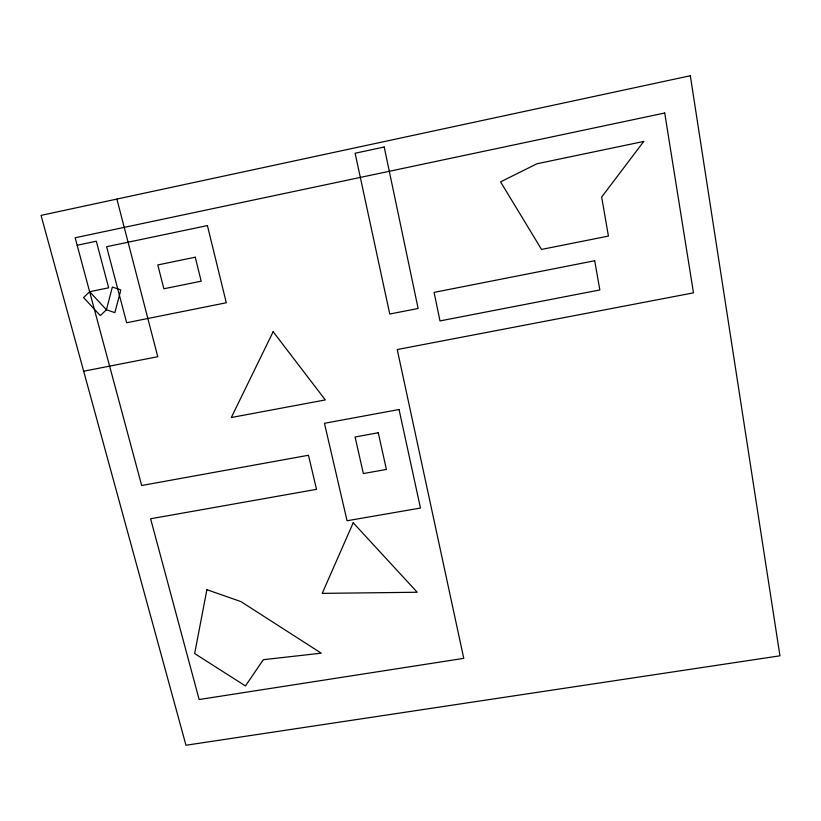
<?xml version="1.0" encoding="UTF-8"?>
<svg xmlns="http://www.w3.org/2000/svg" width="821" height="821" viewBox="0 0 821 821"><rect width="100%" height="100%" fill="white"/><g stroke="black" fill="none" stroke-linecap="round" stroke-linejoin="round"><path stroke-width="1.23" d="M89.663 291.701L83.557 297.571L100.306 315.592L106.422 309.763L112.354 287.052L120.841 289.946L114.868 312.647L106.422 309.763L89.663 291.701L108.649 287.812L96.314 241.23L77.195 245.253M83.67 371.215L157.765 356.704L116.89 199.072M206.892 589.683L194.659 653.557L245.448 685.946L263.325 659.694L321.257 653.177L240.922 601.588L206.892 589.683M353.204 522.782L322.212 593.378L417.212 592.249L353.204 522.782M273.147 331.715L231.306 417.52L325.311 399.919L273.147 331.715M643.736 141.448L601.66 197.071L608.433 236.079L541.542 249.42L500.574 181.872L536.944 163.769L643.736 141.448M690.328 75.748L41.05 215.379L185.967 745.252L779.95 655.805L690.328 75.748M384.207 147L355.124 153.24L389.759 314.022L418.125 308.48L384.207 147M664.712 113.011L75.142 237.762L141.674 485.509L308.47 455.255L316.516 489.347L150.602 518.769L199.144 699.533L463.762 658.36L397.231 349.551L693.478 292.851L664.712 113.011M207.415 225.58L106.627 246.721L126.65 322.745L226.288 302.764L207.415 225.58M195.244 257.209L157.786 264.937L163.872 288.776L201.186 281.182L195.244 257.209M594.691 260.739L434.093 292.379L439.994 320.919L599.853 289.946L594.691 260.739M399.047 409.515L324.459 423.287L347.057 520.76L420.475 508.045L399.047 409.515M378.255 432.749L355.072 436.988L363.364 473.553L386.404 469.448L378.255 432.749"/></g></svg>
